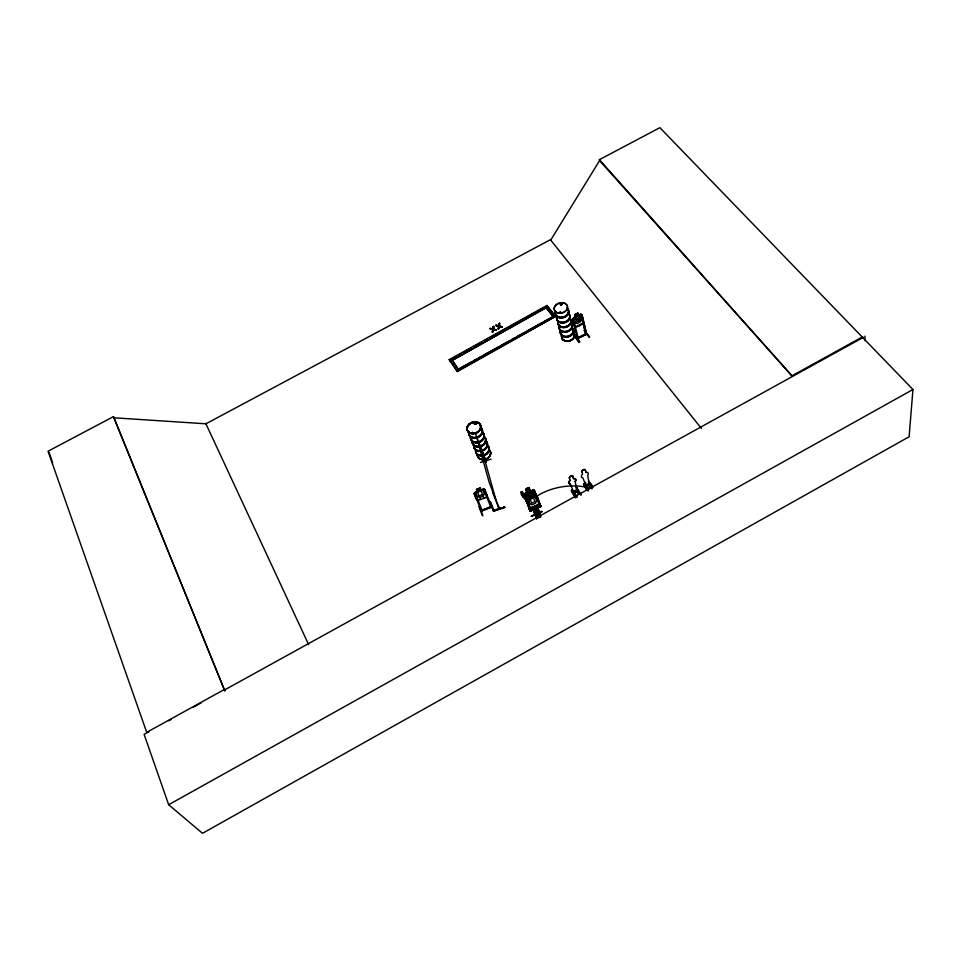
<?xml version="1.0" encoding="UTF-8"?>
<svg xmlns="http://www.w3.org/2000/svg" width="961" height="961" viewBox="0 0 961 961"><rect width="100%" height="100%" fill="white"/><g stroke="black" fill="none" stroke-linecap="round" stroke-linejoin="round"><path stroke-width="1.44" d="M537.667 507.997C533.475 506.807 540.575 514.375 539.734 517.126C533.571 507.901 537.8 502.939 540.37 515.396M532.959 509.138L534.316 509.498L533.968 508.597M149.291 731.513L144.114 734.372L168.668 804.729L202.495 833.319L909.106 436.762L912.95 389.517L659.883 127.681L599.4 159.658L599.58 160.607L792.477 376.46L599.4 159.658M864.828 340.602L864.96 336.134M586.642 333.539L585.537 333.719L586.39 333.299M586.799 334.14L577.381 338.801L572.516 319.244M578.258 338.416L573.717 320.157L572.852 320.59L573.717 320.157M498.315 329.022L498.603 326.536L495.768 325.25L498.495 326.175L498.315 329.022L499.083 326.332L502.026 327.028L499.083 326.332M498.999 328.662L499.203 326.692M495.876 325.611L498.735 325.959L499.516 323.232L499.336 326.115L502.026 327.028M498.735 325.959L498.831 323.605M492.44 332.182L492.753 329.683L489.906 328.398L492.633 329.323L492.44 332.182L493.221 329.479L496.164 330.188L493.221 329.479M493.137 331.809L493.341 329.839M490.026 328.758L492.885 329.106L493.666 326.38L493.474 329.263L496.164 330.188M492.885 329.106L492.981 326.74M499.336 326.115L499.516 323.232M476.284 423.765L475.899 422.936M493.474 329.263L493.666 326.38M472.271 432.774L472.68 433.099M474.29 423.405L475.082 424.257M539.253 505.69L531.025 509.762C526.051 509.558 540.19 507.432 539.998 504.873C543.193 508.405 537.355 503.924 540.394 505.126M486.482 497.293L486.855 494.795L486.602 497.317L478.218 500.393M530.892 509.354L529.655 509.522M583.291 320.626L582.714 323.208L575.531 326.764M583.243 320.554C584.192 324.362 575.495 329.443 573.849 325.202L572.468 319.172L573.261 317.839L580.6 314.223L581.801 314.535L586.654 334.308L582.402 316.193L581.369 316.373L586.006 334.632M538.953 501.678L538.544 504.117L539.95 507.096L539.229 505.162M539.073 501.642L538.592 504.213L539.686 504.141L530.496 507.985L528.55 506.423M531.253 496.056C534.148 489.605 529.799 490.723 530.28 495.672C526.928 491.936 523.445 494.567 529.823 496.741L529.235 499.66M490.53 506.555L491.696 506.495M482.254 510.219L481.137 510.663M482.134 510.423L475.695 494.435L474.83 495.119L475.695 494.435M560.491 303.856L561.032 304.685M561.813 303.448L561.765 304.409M560.275 311.965C559.194 313.61 561.945 311.616 559.999 312.241M562.173 304.048L561.428 304.949L560.347 304.541M479.395 506.375L482.939 515.468L482.35 515.697L478.998 506.855L479.599 506.639M499.179 508.081C498.459 509.39 498.591 505.702 499.408 508.657L489.197 482.446L475.827 434.3L486.026 462.181L485.966 460.619M574.858 334.884L579.555 341.78L579.123 342.404C571.723 333.551 574.498 331.761 579.495 342.164M486.458 461.953L479.419 444.775L486.026 462.181M579.111 342.392L574.486 335.437M535.938 514.087L537.98 518.111M577.237 337.791L577.225 338.56L586.642 333.899M539.878 503.984L540.875 506.579M529.727 509.378C529.907 514.928 532.79 506.615 529.139 508.489M474.494 423.272L474.602 423.945M472.307 432.558L472.548 433.399L473.208 432.858M472.944 432.726L472.344 432.57M476.175 424.005L476.163 423.272M490.566 506.988C490.026 507.192 492.621 506.411 491.323 506.183L490.603 506.519M491.792 507.156L484.704 489.401C481.317 489.041 476.248 490.747 474.025 493.606L476.188 498.879L478.326 500.501M481.341 510.808L482.014 509.823L482.506 510.735M482.374 510.832L482.038 509.907L481.329 510.579M523.985 495.287L524.682 493.666L532.79 490.038M560.671 312.589L560.371 311.965M560.251 304.036L560.695 303.592L560.756 304.577M560.575 303.712L560.611 304.361M599.58 160.607L550.653 240.19M539.674 504.117L530.436 507.888L528.67 506.363M524.466 496.765L530.148 510.976L529.091 508.561L530.28 508.261M572.408 319.268L575.483 316.938L574.93 314.679L577.873 313.214M575.447 497.786L571.483 491.515L571.495 490.014L576.444 497.281M584.192 484.921L587.003 490.254L583.771 485.269L583.795 483.767L585.838 486.686L590.15 484.512L590.306 483.467L590.607 484.536L585.501 487.095L585.597 485.834M585.489 484.44L584.889 484.728M535.95 496.02L537.307 496.248L535.902 495.924L527.673 499.672L526.676 500.957L530.196 511.324M473.136 433.183L472.68 432.366M475.719 424.017L475.875 423.212M476.091 423.909L474.362 424.173M472.356 432.486L472.404 433.375M485.521 460.836L479.419 444.775M486.218 461.436L486.002 462.097L485.725 461.484M474.217 493.582L475.118 492.464M575.435 316.866L574.041 318.391L575.074 322.572L577.08 323.581L580 322.139L581.141 319.581L580.12 315.376L578.366 315.412L577.825 313.142M527.673 499.672L526.676 500.957L527.661 500.429L531.181 510.94L529.511 506.447M560.707 303.976L561.596 303.748M561.813 304.349L560.9 304.853M529.259 496.573L532.85 495.059L529.259 496.573L530.016 498.723L528.574 500.128L529.871 503.936L532.178 504.765L535.445 503.276L536.658 500.849L535.385 497.029L533.391 497.149M477.461 491.455L475.959 492.801L477.485 496.561L479.911 497.474L483.203 496.212L484.332 493.93L482.83 490.17L480.776 490.182L480.056 488.032L476.524 489.497L480.056 488.032M574.834 335.257L579.639 342.14M474.458 423.188L475.202 422.816M475.587 424.125L475.142 422.936M539.83 506.675L538.556 503.936M540.671 506.723L537.259 496.152L536.286 496.597L539.926 507.06M538.46 504.321L538.773 504.189M560.551 303.664L561.308 303.376M481.161 510.135L481.581 511.204L474.181 493.486M481.389 510.711L491.756 506.735M531.205 510.988L530.736 509.042M529.547 509.57L530.304 511.276L540.755 506.627L534.328 490.458L532.766 489.858L534.268 490.603L537.067 497.474M168.668 804.729L912.95 389.517M449.304 359.606L546.905 305.478L555.554 316.373L457.424 371.571L449.304 359.606L457.424 371.571M449.508 360.147L456.007 356.531M458.613 355.089L461.22 353.648M463.815 352.206L471.623 347.882M474.217 346.428L482.026 342.104M484.62 340.662L487.227 339.221M489.822 337.779L497.63 333.443M500.225 332.001L508.033 327.677M510.639 326.235L518.435 321.899M521.042 320.457L523.637 319.016M526.244 317.574L534.04 313.238M536.646 311.796L544.455 307.472M459.142 368.82L465.689 365.18M468.307 363.726L470.926 362.273M473.545 360.807L476.163 359.354M478.782 357.9L481.401 356.447M484.02 354.993L498.423 346.981M501.041 345.528L508.898 341.167M511.516 339.701L514.135 338.248M516.754 336.794L524.61 332.422M527.229 330.968L541.62 322.968M544.238 321.515L552.095 317.142M457.232 371.042L555.554 316.373M792.441 375.547L862.738 336.746M223.853 689.77L146.709 732.342L48.05 451.214L113.482 416.618L224.766 690.779L113.482 416.618M168.728 720.774L171.322 719.345M193.353 707.188L201.125 702.899M224.454 690.022L862.702 337.695M492.32 331.821L493.017 331.449M498.194 328.662L498.879 328.29M489.906 328.398L492.765 328.746M495.768 325.25L498.627 325.599M493.101 327.112L493.786 326.74M498.951 323.965L499.636 323.605M475.551 423.969L474.434 423.765M592.096 487.671L588.504 481.401L592.757 487.347M576.456 488.5L576.6 487.455L581.201 494.867M585.669 485.197L589.177 483.659L585.778 485.377L582.822 477.761A3.88 2.114 -31.5 0 1 582.606 474.121L581.861 471.671A1.946 1.069 -31.5 0 1 583.291 469.749A1.946 1.069 -31.5 0 1 585.321 469.941L585.429 470.109A1.946 1.069 -31.5 0 0 583.399 469.917A1.946 1.069 -31.5 0 0 581.97 471.839L581.861 471.671M576.864 489.918L573.357 491.455L576.864 489.918L575.146 481.461A3.88 2.114 -31.1 0 0 573.477 478.542L572.816 476.284A1.946 1.069 -31.2 0 0 570.774 476.091A1.946 1.069 -31.2 0 0 569.356 478.013L570.137 480.452A3.88 2.114 -31.1 0 0 570.39 484.08L570.293 483.9A3.88 2.114 -31.1 0 1 570.029 480.272L570.137 480.452M584.372 330.584L589.61 337.203L584.276 330.224L589.021 337.083M578.15 337.587L585.477 333.96M585.645 334.2L577.273 338.188M580.66 314.295L578.426 315.484L577.909 313.01L574.75 314.571L575.303 316.842M585.441 333.767L585.898 334.62L581.537 316.613L582.402 316.193M537.716 504.837L539.313 504.057C542.533 507.852 534.532 505.282 539.421 504.309L540.274 505.69M538.568 506.231L540.166 505.45M523.529 497.666L521.535 494.831L520.994 492.128L522.207 491.564L523.397 493.714A11.027 1.441 64.7 0 1 528.826 502.507C530.82 503.9 527.373 505.522 527.445 503.24A9.454 1.225 64.7 0 0 522.592 495.612L523.529 497.666L524.742 497.089M520.994 492.128L521.931 494.182L523.156 493.618M521.535 494.831L522.736 494.266L522.207 491.564M527.997 504.417L529.463 503.876M523.817 495.239C526.484 494.459 522.039 496.537 524.598 493.582L526.904 492.597L525.583 489.437C531.433 483.407 527.937 494.278 532.802 489.906C536.526 490.086 531.926 491.984 534.364 490.627M525.619 489.497L529.127 487.888M527.793 499.816L530.148 498.747L529.451 496.681M535.914 496.116L533.451 497.245L532.706 495.083M541.848 511.408L531.385 516.321L541.824 511.372M531.373 516.297L541.908 511.612M529.199 508.741L530.28 508.033M540.767 506.219L530.928 510.291M484.32 491.071L485.293 490.699L484.32 491.071L490.987 507.492M490.038 502.195L490.759 502.303L494.158 511.096L493.57 511.336L490.122 502.195L493.57 511.336M482.218 510.027L490.47 506.807M482.338 510.399L490.578 507.12M481.437 511.156L491.816 507.12M474.938 492.308L477.353 491.527M480.74 490.086L483.287 489.137M477.725 492.128L481.053 490.855M479.263 495.876L482.566 494.615M560.323 312.157L560.167 312.745M577.633 338.777L577.056 337.924L578.318 337.828M530.34 510.892L540.526 506.039L539.698 506.687M480.512 462.481L491.083 459.142M492.5 491.828L499.059 508.874L499.143 507.744M504.801 507.552L493.954 511.036L504.681 507.096L493.69 510.231L493.954 511.048M584.444 484.945L588 491.119M577.249 488.62L576.6 487.455M572.155 491.191L575.735 497.486M560.768 304.469L561.921 303.916M475.13 422.864L476.151 423.116M475.214 423.164L475.803 423.525L474.998 424.041M475.239 424.45L474.53 424.318M114.395 417.819L205.93 423.801L550.377 239.697L701.482 428.522M483.263 489.221L484.704 489.401M483.299 489.317L484.644 489.593M580.576 314.319L581.849 314.607M499.215 325.755L501.906 326.668M493.353 328.902L496.044 329.815M540.562 506.303L539.517 503.852M521.943 494.182L522.195 494.278A11.039 1.441 64.7 0 1 527.601 503.083L528.25 504.441M561.536 303.508L562.161 303.724M478.374 500.393L476.296 498.987M533.067 509.078L536.646 518.592M573.957 325.13L575.579 326.836M457.532 368.183L451.958 359.919L458.301 369.288M585.946 472.211L586.054 472.392A3.88 2.114 -31.5 0 1 587.676 475.323L589.177 483.659M592.649 487.395C591.483 482.002 588.733 483.996 588.901 481.197M588.504 481.401L592.396 487.371M589.441 484.044L591.784 487.816L589.321 484.128M588.973 484.008L591.399 487.864M589.742 485.401L591.303 487.924M588.769 484.404L591.111 488.164M588.637 484.452L591.003 488.212M585.429 482.134L585.814 483.731M586.342 485.629L588.661 489.425M586.222 485.713L588.552 489.473M585.093 484.332L588.288 489.449M586.318 487.287L588 489.75M585.838 486.686L584.192 483.563M583.795 483.767L587.664 489.93M584.084 484.969L587.195 490.002M572.816 476.284L573.585 478.722A3.88 2.114 -31.1 0 1 575.255 481.641L575.146 481.461M576.9 488.5L580.84 494.903L576.204 487.647M577.465 490.146L579.783 493.93M577.333 490.194L579.675 493.978M577.141 490.302L579.435 494.11M569.356 478.013L569.465 478.194A1.946 1.069 -31.2 0 1 570.882 476.272A1.946 1.069 -31.2 0 1 572.924 476.452M577.02 490.374L579.339 494.158M576.672 490.254L579.075 494.134M576.336 490.699L578.786 494.435M573.921 491.96L577.093 496.957M576.732 496.993L573.573 491.84L575.867 495.78M573.236 492.284L576.348 497.33M573.044 492.38L576.107 497.462M571.495 490.014L575.999 497.51M527.241 503.54L523.949 495.227M485.978 460.547L486.362 461.977M499.011 507.192L499.312 507.901M531.289 510.435L530.04 508.105M533.487 497.029L532.802 494.963M537.259 496.164L536.286 496.597A45.263 28.073 -8.2 0 1 592.048 488.753M541.956 511.745L531.325 516.129M539.157 517.583L537.283 513.835M536.01 514.027L537.872 517.775M536.815 517.054L535.565 514.555L536.779 517.126M527.661 500.429L526.688 500.861L528.718 506.459M205.69 423.284L308.637 644.627M525.751 489.485L527.06 492.657L525.727 494.483L528.118 500.261M529.859 499.468L527.481 493.69L530.76 492.188L532.178 495.66M529.018 487.996L530.328 491.155L532.514 491.395L534.869 497.173M534.328 490.458L537.187 497.426M570.293 483.9L573.453 491.636M524.814 494.867L526.484 498.903M476.488 489.401L480.644 499.456M479.959 488.152L484.008 498.206M533.499 491.239L535.565 496.393M533.391 491.059L535.974 497.498M484.608 489.497L486.771 494.951M490.398 506.651L490.747 507.528M456.523 370.273L554.713 315.688L546.905 305.478M533.379 509.69L536.646 518.964M533.259 509.738L536.334 518.508M537.499 517.979L534.148 508.597L537.379 518.255M533.835 508.513L536.935 517.378M537.355 507.312L540.671 516.934M537.199 507.264L540.226 516.045M537.463 507.264L540.683 516.694M49.047 452.379L52.591 462.782M537.151 496.236L539.001 501.774M571.891 489.822L572.143 490.663M482.314 451.214L495.624 498.939M585.321 469.941L586.054 472.392M581.705 314.607L583.183 320.674M484.068 434.612A7.015 5.598 -21 0 1 478.602 442.637A7.015 5.598 -21 0 1 470.662 438.144M483.311 433.027A7.123 5.67 -21 0 1 479.395 442.156A7.123 5.67 -21 0 1 470.458 437.88M484.885 437.447A7.003 5.598 -20.9 0 1 480.176 446.721A7.003 5.598 -20.9 0 1 472.428 440.715M484.752 437.099A7.003 5.598 -20.9 0 1 480.032 446.372A7.003 5.598 -20.9 0 1 472.283 440.366M481.545 428.318A7.159 5.682 -21 0 1 477.605 437.471A7.159 5.682 -21 0 1 468.62 433.195M483.035 432.558A7.027 5.598 -21 0 1 479.179 441.579A7.027 5.598 -21 0 1 470.349 437.363M482.302 429.915A7.051 5.61 -21 0 1 476.8 437.952A7.051 5.61 -21 0 1 468.824 433.459M483.227 432.786A7.123 5.67 -21 0 1 479.311 441.916A7.123 5.67 -21 0 1 470.361 437.639M481.449 428.065A7.159 5.682 -21 0 1 477.509 437.231A7.159 5.682 -21 0 1 468.536 432.955M480.128 426.828A7.063 5.61 -21 0 1 478.23 436.51A7.063 5.61 -21 0 1 468.524 432.666M488.272 446.505A6.919 5.562 -20.9 0 1 484.488 455.442M480.98 455.958A6.919 5.562 -20.9 0 1 475.767 451.226M488.248 446.192A7.015 5.646 -20.9 0 1 488.476 451.946A7.015 5.646 -20.9 0 1 482.638 455.706M480.848 455.778A7.015 5.646 -20.9 0 1 475.575 450.973M488.524 449.135A6.907 5.562 -20.9 0 1 486.71 458.709A6.907 5.562 -20.9 0 1 477.173 454.853M484.945 437.687A6.979 5.574 -20.9 0 1 481.954 446.288A6.979 5.574 -20.9 0 1 472.632 443.886M486.53 441.616A7.051 5.658 -20.9 0 1 482.674 450.697M480.884 451.165A7.051 5.658 -20.9 0 1 473.797 446.433M487.984 445.748A6.931 5.562 -20.9 0 1 484.2 454.685M480.68 455.202A6.931 5.562 -20.9 0 1 475.479 450.469M486.554 441.928A6.955 5.574 -20.9 0 1 482.746 450.889M480.993 451.346A6.955 5.574 -20.9 0 1 474.181 445.171M488.164 445.952A7.027 5.646 -20.9 0 1 488.392 451.706A7.027 5.646 -20.9 0 1 482.554 455.478M480.764 455.55A7.027 5.646 -20.9 0 1 475.479 450.745M486.446 441.375A7.051 5.658 -20.9 0 1 482.578 450.457A7.051 5.658 -20.9 0 1 473.701 446.192M486.266 441.159A6.967 5.574 -20.9 0 1 482.446 450.12A6.967 5.574 -20.9 0 1 473.689 445.916M523.805 495.047A9.454 1.237 64.7 0 1 528.67 502.663M568.395 313.887A6.739 5.081 -15.4 0 1 565.512 322.5A6.739 5.081 -15.4 0 1 556.779 318.235M568.383 313.538A6.835 5.153 -15.4 0 1 568.564 320.241A6.835 5.153 -15.4 0 1 560.059 322.512A6.835 5.153 -15.4 0 1 556.96 316.577M570.426 319.1A6.727 5.081 -15.4 0 1 565.753 326.968A6.727 5.081 -15.4 0 1 557.873 322.428M557.824 322.151A6.703 5.057 -15.4 0 0 566.51 326.404A6.703 5.057 -15.4 0 0 569.368 317.815A6.727 5.081 -15.4 0 1 566.546 326.536A6.727 5.081 -15.4 0 1 557.836 322.259M570.474 319.304A6.727 5.081 -15.4 0 1 565.801 327.184A6.727 5.081 -15.4 0 1 557.933 322.644M567.11 308.469A6.871 5.153 -15.5 0 1 567.278 315.184A6.871 5.153 -15.5 0 1 558.737 317.466A6.871 5.153 -15.5 0 1 555.638 311.52M568.179 313.034A6.751 5.081 -15.4 0 1 568.347 319.653A6.751 5.081 -15.4 0 1 559.963 321.887A6.751 5.081 -15.4 0 1 556.912 316.037M567.122 308.817A6.775 5.081 -15.5 0 1 567.29 315.448A6.775 5.081 -15.5 0 1 558.858 317.695A6.775 5.081 -15.5 0 1 555.794 311.832M568.323 313.274A6.835 5.153 -15.4 0 1 568.492 319.989A6.835 5.153 -15.4 0 1 559.999 322.247A6.835 5.153 -15.4 0 1 556.899 316.313M567.05 308.205A6.871 5.153 -15.5 0 1 567.218 314.932A6.871 5.153 -15.5 0 1 558.677 317.202A6.871 5.153 -15.5 0 1 555.566 311.268M567.867 308.974A6.775 5.093 -15.5 0 1 563.158 316.878A6.775 5.093 -15.5 0 1 555.218 312.337M571.963 328.061A6.655 5.057 -15.3 0 1 572.143 334.644A6.655 5.057 -15.3 0 1 563.879 336.843A6.655 5.057 -15.3 0 1 560.852 331.016M571.963 327.725A6.739 5.129 -15.3 0 1 572.143 334.404A6.739 5.129 -15.3 0 1 563.759 336.626A6.739 5.129 -15.3 0 1 560.683 330.716M572.96 331.989A6.631 5.057 -15.3 0 1 573.152 338.572A6.631 5.057 -15.3 0 1 564.9 340.759A6.631 5.057 -15.3 0 1 561.873 334.933M570.51 319.569A6.703 5.057 -15.4 0 1 565.861 327.413A6.703 5.057 -15.4 0 1 558.017 322.884M572.912 331.905A6.595 5.021 -15.3 0 1 570.101 340.422A6.595 5.021 -15.3 0 1 561.536 336.17M571.687 323.809A6.775 5.129 -15.3 0 1 566.125 331.941A6.775 5.129 -15.3 0 1 559.398 325.803M572.708 328.254A6.655 5.057 -15.3 0 1 567.242 336.254A6.655 5.057 -15.3 0 1 560.635 330.188M571.675 324.145A6.679 5.057 -15.3 0 1 566.185 332.158A6.679 5.057 -15.3 0 1 559.554 326.103M571.903 327.473A6.751 5.129 -15.3 0 1 572.083 334.152A6.751 5.129 -15.3 0 1 563.687 336.374A6.751 5.129 -15.3 0 1 560.623 330.464M571.627 323.557A6.775 5.129 -15.4 0 1 566.918 331.509A6.775 5.129 -15.4 0 1 558.978 326.908M571.471 323.316A6.691 5.069 -15.4 0 1 566.834 331.149A6.691 5.069 -15.4 0 1 558.99 326.62M574.51 318.283L577.141 319.881L575.723 323.557L577.885 320.049C579.903 323.004 583.435 319.965 578.438 319.22L579.783 315.688L577.693 319.028L575.543 317.803L574.51 318.283M547.866 306.691L450.397 361.42L547.866 306.691M573.273 492.092L573.188 493.353L578.306 490.795L577.993 489.726L577.849 490.771L573.525 492.945L573.273 492.092M577.381 313.779L575.495 314.715L575.675 315.472L577.573 314.535L577.381 313.779M578.546 316.157L575.615 317.61L576.648 321.803L579.567 320.349L578.546 316.157M528.682 488.837L526.58 489.798L527 490.831L529.115 489.87L528.682 488.837M532.238 495.696L530.112 496.657L530.34 497.354L532.466 496.381L532.238 495.696M533.619 497.834L530.328 499.336L531.625 503.144L534.905 501.654L533.619 497.834M538.845 504.969L530.544 508.669L538.845 504.969M479.503 488.717L477.365 489.533L477.641 490.206L479.779 489.389L479.503 488.717M504.681 507.096L493.798 510.519L504.681 507.12M537.848 513.546L539.049 516.057L537.872 513.558M552.827 316.109L546.136 307.664L552.827 316.109M472.307 433.447A7.075 5.61 -21 0 0 480.5 425.134A7.075 5.61 -21 0 0 468.848 424.366A7.099 5.634 -21 0 0 472.307 433.495A7.087 5.622 -21 0 0 480.524 425.146A7.099 5.634 -21 0 0 468.836 424.378A7.087 5.622 -21 0 0 472.307 433.483A7.099 5.634 -21 0 0 480.524 425.134A7.087 5.622 -21 0 0 468.848 424.39A7.075 5.61 -21 0 0 472.307 433.447M479.995 446.24A6.979 5.574 -20.9 0 0 484.692 437.003A6.967 5.562 -20.9 0 1 479.983 446.228A6.979 5.574 -20.9 0 1 472.271 440.258A6.967 5.562 -20.9 0 0 479.983 446.228M472.464 433.855A7.075 5.61 -21 0 0 480.656 425.543A7.075 5.61 -21 0 0 469.016 424.786A7.075 5.61 -21 0 0 472.464 433.855M472.368 433.651A7.099 5.634 -21 0 0 480.584 425.291A7.099 5.634 -21 0 0 468.896 424.534A7.099 5.634 -21 0 0 472.368 433.651M486.759 458.865A6.907 5.562 -20.9 0 0 488.584 449.292A6.895 5.55 -20.9 0 1 486.759 458.865A6.895 5.55 -20.9 0 1 477.257 455.009A6.907 5.562 -20.9 0 0 486.759 458.865M558.653 313.01A6.823 5.105 -15.5 0 0 567.41 306.079A6.823 5.105 -15.5 0 0 556.407 304.457A6.823 5.105 -15.5 0 0 558.653 313.01M558.725 313.238A6.787 5.081 -15.5 0 0 567.446 306.331A6.787 5.081 -15.5 0 0 556.491 304.721A6.787 5.081 -15.5 0 0 558.725 313.238M570.185 340.711A6.631 5.057 -15.3 0 0 573.008 332.158A6.595 5.021 -15.3 0 1 570.173 340.687A6.631 5.057 -15.3 0 1 561.572 336.434A6.595 5.021 -15.3 0 0 570.173 340.687"/></g></svg>
